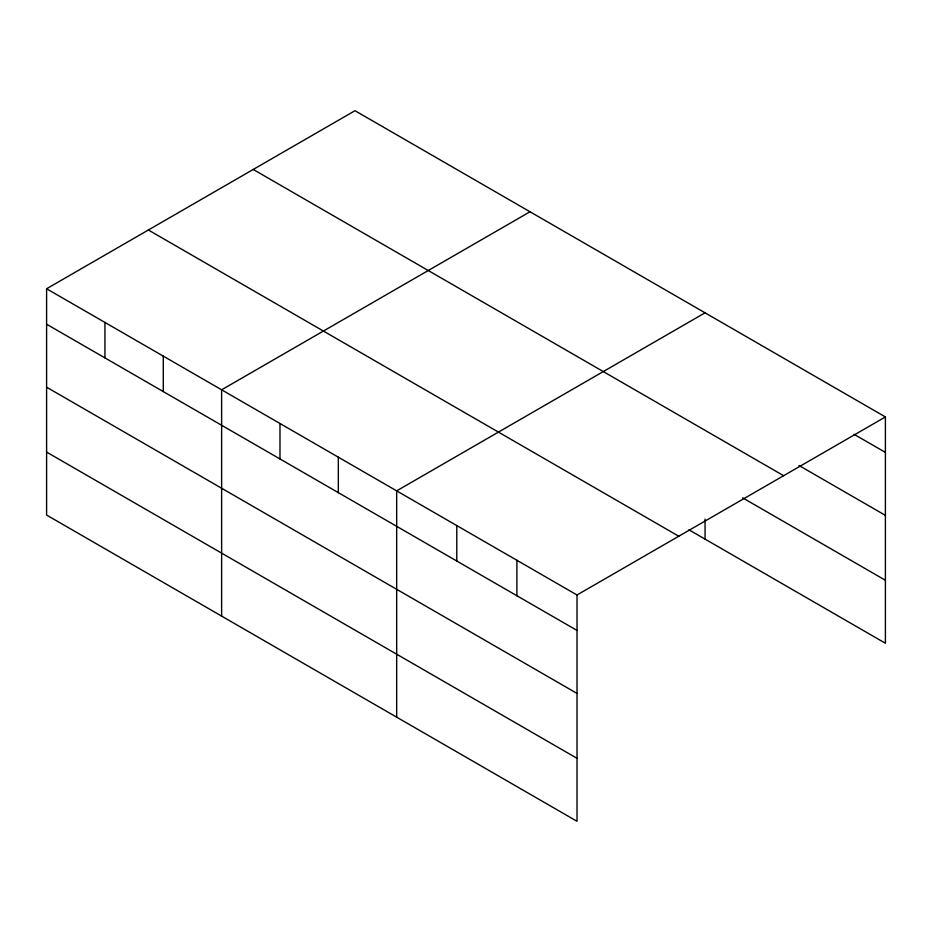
<?xml version="1.0" encoding="UTF-8"?>
<svg xmlns="http://www.w3.org/2000/svg" width="932" height="932" viewBox="0 0 932 932"><rect width="100%" height="100%" fill="white"/><g stroke="black" fill="none" stroke-linecap="round" stroke-linejoin="round"><path stroke-width="1.4" d="M46.6 288.757L577.013 594.989L577.013 821.29L46.6 515.058L46.6 288.757L354.987 110.71L885.4 416.942L885.4 643.243L688.923 529.807M530.028 211.762L221.63 389.809L221.63 616.122M705.058 312.814L396.671 490.861L396.671 717.174M577.013 594.989L885.4 416.942M854.096 434.324L885.4 452.393M798.992 465.487L885.4 515.373M253.224 169.461L783.626 475.693M742.629 497.839L885.4 580.263M148.374 229.994L678.776 536.226M46.6 324.22L577.013 630.44M46.6 387.199L577.013 693.42M46.6 452.078L577.013 758.31M705.058 519.089L705.058 539.127M516.899 560.283L516.899 595.734M456.785 525.578L456.785 561.029M338.328 457.181L338.328 492.644M279.984 423.501L279.984 458.952M163.286 356.129L163.286 391.591M104.943 322.437L104.943 357.9"/></g></svg>
